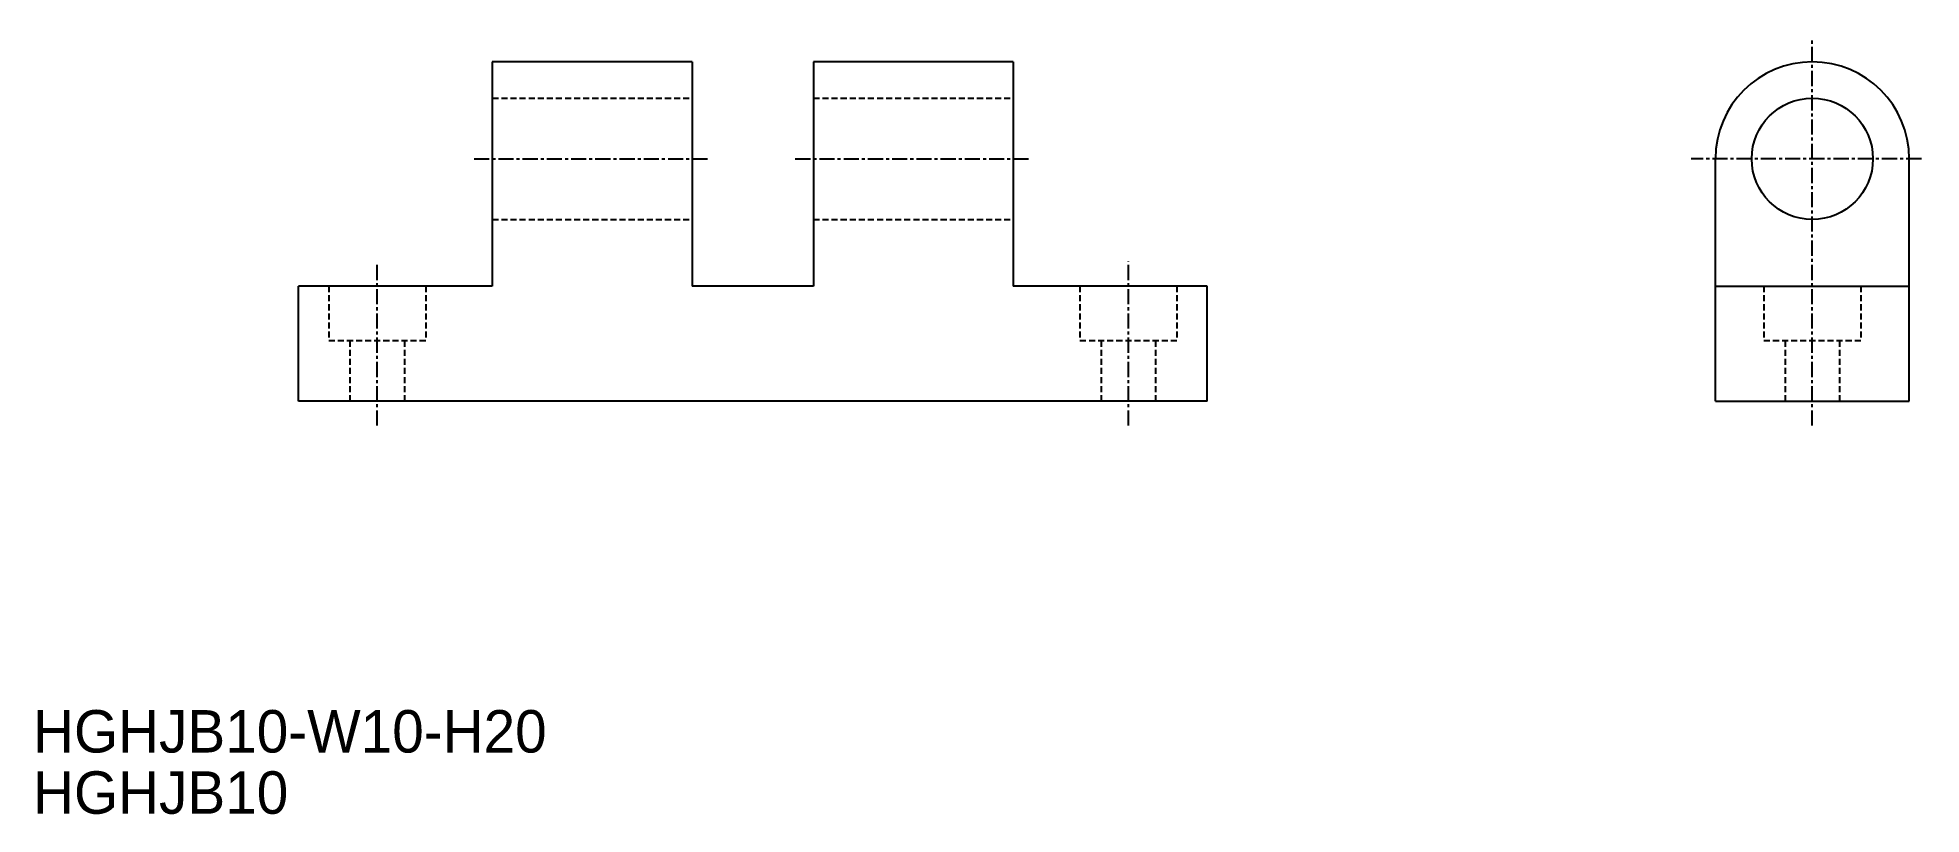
# Model space of a CAD drawing. Extents: x 7 to 162, y 4 to 69.
import ezdxf

# ---------------------------------------------------------------- set-up
doc = ezdxf.new("R2010")
doc.units = 0
doc.linetypes.add('CENTER', pattern=[2, 1.25, -0.25, 0.25, -0.25])
doc.linetypes.add('DASHED', pattern=[0.75, 0.5, -0.25])
doc.layers.get('0').update_dxf_attribs({"linetype": 'CONTINUOUS'})
doc.layers.add('CENTER', color=1, linetype='CENTER')

msp = doc.modelspace()

# ---------------------------------------------------------------- linework, layer by layer
at = {"color": 7, "linetype": 'CONTINUOUS'}
for p, q in [((60.75, 66.56), (44.25, 66.56)), ((44.25, 66.56), (44.25, 48.06)), ((60.75, 66.56), (60.75, 48.06)), ((87.25, 66.56), (70.75, 66.56)), ((70.75, 66.56), (70.75, 48.06)), ((87.25, 66.56), (87.25, 48.06)), ((145.2, 38.56), (145.2, 58.56)), ((161.2, 38.56), (161.2, 58.56)), ((28.25, 38.56), (28.25, 48.06)), ((44.25, 48.06), (28.25, 48.06)), ((70.75, 48.06), (60.75, 48.06)), ((103.25, 48.06), (87.25, 48.06)), ((103.25, 38.56), (103.25, 48.06)), ((145.2, 48.06), (161.2, 48.06)), ((103.25, 38.56), (28.25, 38.56)), ((145.2, 38.56), (161.2, 38.56))]:
    msp.add_line(p, q, dxfattribs=at)
at = {"color": 3, "linetype": 'DASHED'}
for p, q in [((44.25, 63.56), (60.75, 63.56)), ((70.75, 63.56), (87.25, 63.56)), ((44.25, 53.56), (60.75, 53.56)), ((70.75, 53.56), (87.25, 53.56)), ((30.75, 48.06), (30.75, 43.56)), ((38.75, 48.06), (38.75, 43.56)), ((92.75, 48.06), (92.75, 43.56)), ((100.75, 48.06), (100.75, 43.56)), ((149.2, 48.06), (149.2, 43.56)), ((157.2, 48.06), (157.2, 43.56)), ((30.75, 43.56), (38.75, 43.56)), ((32.5, 43.56), (32.5, 38.56)), ((37, 43.56), (37, 38.56)), ((92.75, 43.56), (100.75, 43.56)), ((94.5, 43.56), (94.5, 38.56)), ((99, 43.56), (99, 38.56)), ((149.2, 43.56), (157.2, 43.56)), ((150.95, 43.56), (150.95, 38.56)), ((155.45, 43.56), (155.45, 38.56))]:
    msp.add_line(p, q, dxfattribs=at)
at = {"color": 7, "linetype": 'CONTINUOUS'}
msp.add_circle((153.2, 58.56), 5, dxfattribs=at)
msp.add_arc((153.2, 58.56), 8, 0, 180, dxfattribs=at)
at = {"layer": 'CENTER', "color": 1, "linetype": 'CENTER'}
for p, q in [((153.2, 36.56), (153.2, 68.55)), ((42.75, 58.56), (62.25, 58.56)), ((69.25, 58.56), (88.75, 58.56)), ((162.2, 58.56), (143.2, 58.56)), ((34.75, 36.56), (34.75, 49.89)), ((96.75, 36.56), (96.75, 50.1))]:
    msp.add_line(p, q, dxfattribs=at)

# ---------------------------------------------------------------- texts
at = {"color": 7, "linetype": 'CONTINUOUS'}
for s, p in [('HGHJB10-W10-H20', (6.34, 9.58)), ('HGHJB10', (6.34, 4.53))]:
    msp.add_text(s, height=3.5, dxfattribs=at).set_placement(p)

doc.saveas('drawing.dxf')
